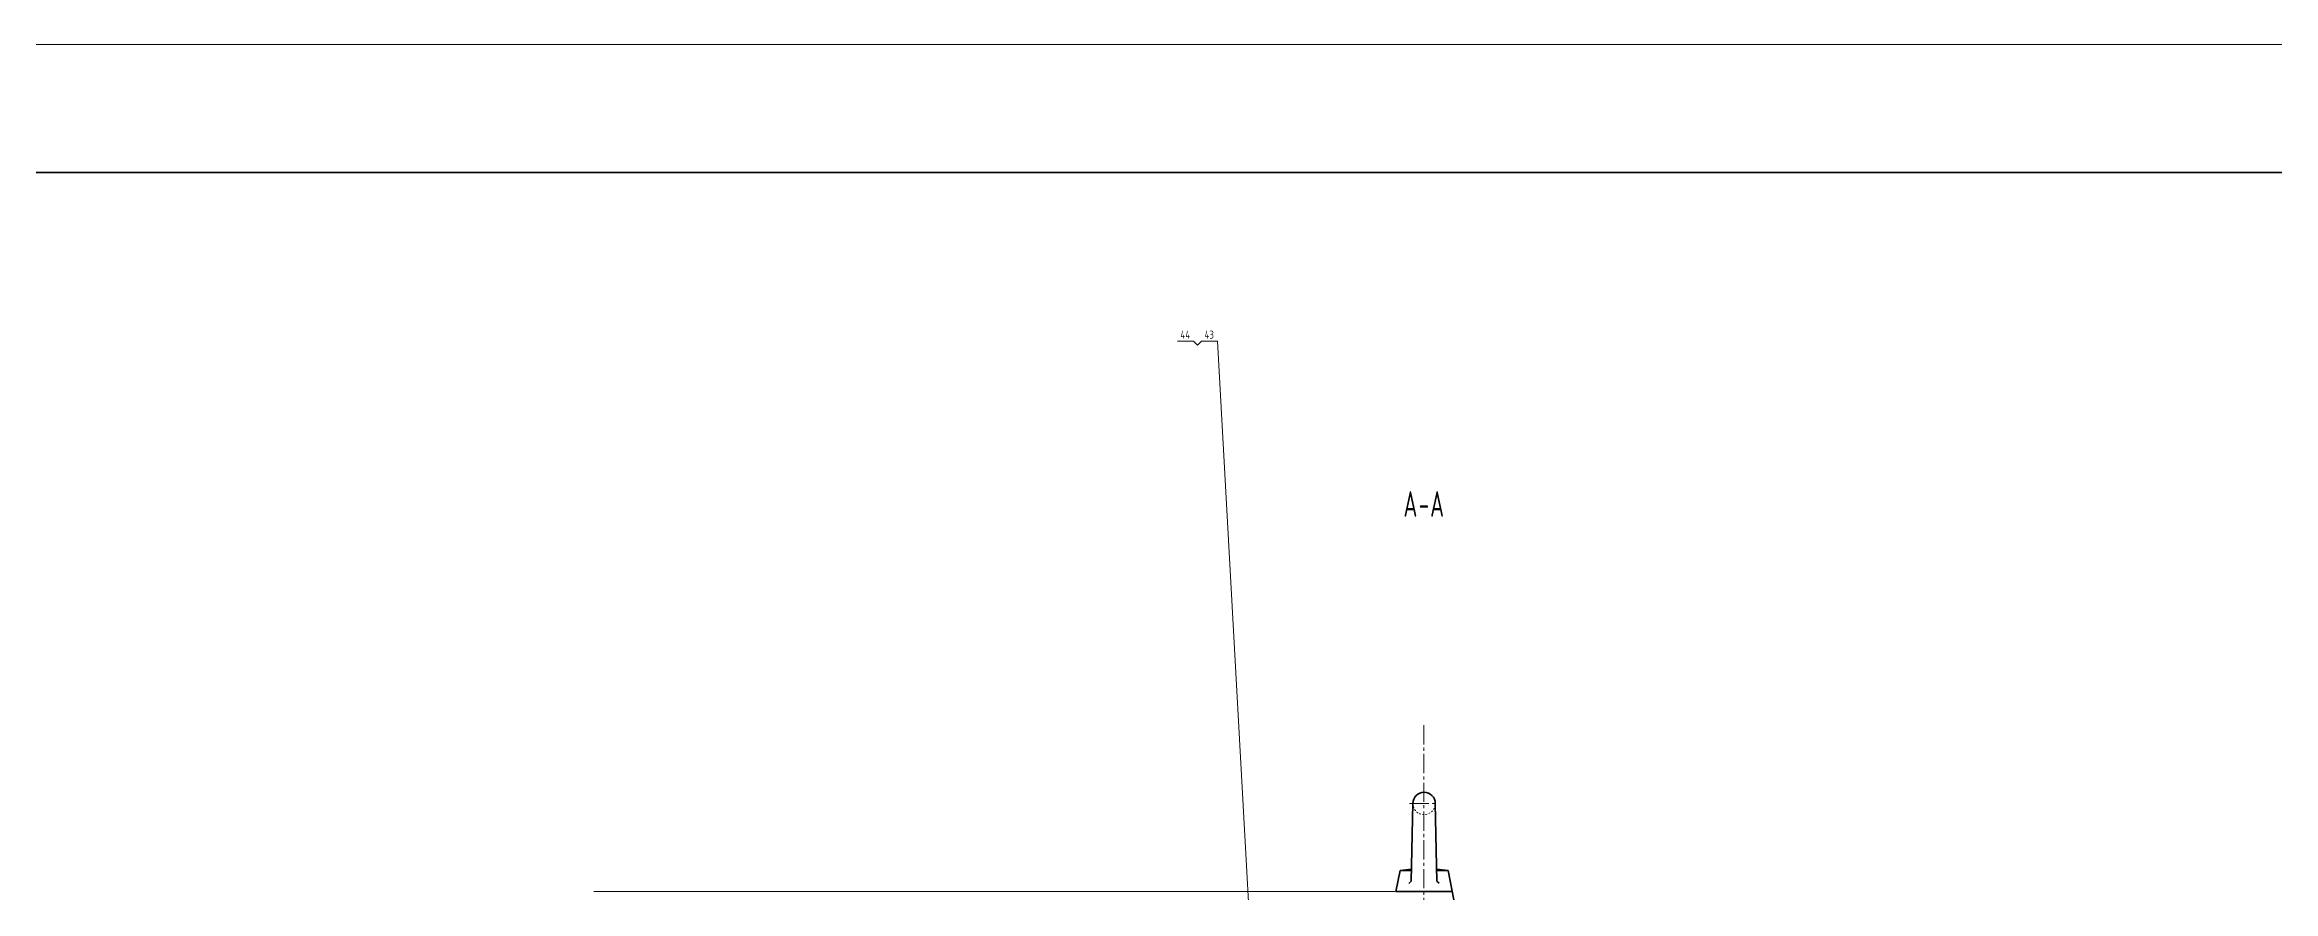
# Model space of a CAD drawing. Header units: millimetres. Extents: x -2378 to 2378, y -1682 to 1682.
# Drawn here: x 171 to 1564, y 1152 to 1682 of the extents above; entities that cross this region are included whole.
import ezdxf

# ---------------------------------------------------------------- set-up
doc = ezdxf.new("R2010")
doc.units = ezdxf.units.MM
doc.linetypes.add('点画线', pattern=[18, 12, -2, 2, -2])
doc.linetypes.add('虚线', pattern=[2, 1, -1])
for name, color, linetype, lineweight in [('中心线层', 1, '点画线', 18), ('尺寸线层', 3, 'Continuous', 18), ('粗实线层', 7, 'Continuous', 35), ('细实线层', 7, 'Continuous', 18), ('虚线层', 6, '虚线', 18)]:
    doc.layers.add(name, color=color, linetype=linetype, lineweight=lineweight)
doc.styles.add('标准', font='isocp.shx', dxfattribs={"width": 0.667, "bigfont": 'gbcbig.shx'})

# ---------------------------------------------------------------- blocks, each defined once
blk = doc.blocks.new('$CAXA_FRAME_13B17AC1$')
at = {"layer": '粗实线层'}
blk.add_line((574.5, 400.4999999999999), (-574.5000000000001, 400.5), dxfattribs=at)
at = {"layer": '细实线层'}
blk.add_line((594.5, 420.5), (-594.5, 420.5), dxfattribs=at)
blk = doc.blocks.new('*X89')
at = {"layer": '细实线层', "lineweight": 18}
h = blk.add_hatch(color=0, dxfattribs=at)
edge = h.paths.add_edge_path(flags=0)
edge.add_arc((0, -2.273736754432321e-13), 0.5000000000000001, 0, 360)
at = {"layer": '细实线层', "color": 0}
for p, q in [((-43.18165699668941, 511.0328557652518), (-53.18165699668941, 511.0328557652518)), ((-43.18165699668941, 511.0328557652518), (-40.68165699668941, 508.5328557652518)), ((-38.18165699668941, 511.0328557652518), (-40.68165699668941, 508.5328557652518)), ((-28.18165699668941, 511.0328557652518), (-38.18165699668941, 511.0328557652518)), ((0, -2.273736754432321e-13), (-28.18165699668941, 511.0328557652518))]:
    blk.add_line(p, q, dxfattribs=at)
at = {"layer": '细实线层', "color": 0, "lineweight": 18, "char_height": 5, "width": 17, "attachment_point": 8, "line_spacing_factor": 1.150569886022795, "style": '标准'}
for s, insert in [('\\T1.1;44', (-48.18165699668941, 512.5328557652518)), ('\\T1.1;43', (-33.18165699668941, 512.5328557652518))]:
    blk.add_mtext(s, dxfattribs=dict(at, insert=insert))

msp = doc.modelspace()

# ---------------------------------------------------------------- linework, layer by layer
at = {"layer": '中心线层'}
for p, q in [((1033.225955050274, 1256.461986061469), (1033.225955050274, 416.1253399319867)), ((1024.294625082445, 1207.49606114187), (1042.294625082445, 1207.49606114187))]:
    msp.add_line(p, q, dxfattribs=at)
at = {"layer": '尺寸线层', "linetype": 'Continuous'}
msp.add_line((1015.000955050274, 1152.49606114187), (514.5220715483994, 1152.49606114187), dxfattribs=at)
at = {"layer": '粗实线层'}
for p, q in [((1025.294625082445, 1158.99606114187), (1026.294625082445, 1207.49606114187)), ((1040.294625082445, 1207.49606114187), (1041.294625082445, 1158.99606114187)), ((1018.294625082445, 1165.49606114187), (1015.625955050274, 1152.49606114187)), ((1018.294625082445, 1165.49606114187), (1025.449264257702, 1166.49606114187)), ((1018.294625082445, 1165.49606114187), (1025.428645701002, 1165.49606114187)), ((1025.243503292103, 1158.932631495488), (1023.840510894582, 1157.507285105132)), ((1048.294625082445, 1165.49606114187), (1041.139985907187, 1166.49606114187)), ((1041.160604463888, 1165.49606114187), (1048.294625082445, 1165.49606114187)), ((1041.294625082445, 1158.99606114187), (1042.708838644818, 1157.581847579496)), ((1048.294625082445, 1165.49606114187), (1058.421283626027, 1113.489186202727)), ((1033.225955050274, 1152.49606114187), (1015.625955050274, 1152.49606114187)), ((1033.225955050274, 1152.49606114187), (1050.825955050274, 1152.49606114187))]:
    msp.add_line(p, q, dxfattribs=at)
msp.add_arc((1033.294625082445, 1207.49606114187), 7, 0, 180, dxfattribs=at)
at = {"layer": '虚线层'}
msp.add_arc((1033.294625082445, 1207.49606114187), 7, 180, 0, dxfattribs=at)

# ---------------------------------------------------------------- block references
at = {"layer": '粗实线层', "xscale": 4, "yscale": 4, "zscale": 4}
msp.add_blockref('$CAXA_FRAME_13B17AC1$', (0, 0), dxfattribs=at)
at = {"layer": '细实线层'}
msp.add_blockref('*X89', (932.3950084281536, 985.5890375543667), dxfattribs=at)

# ---------------------------------------------------------------- texts
at = {"layer": '细实线层', "insert": (1020.464344751705, 1402.773372212365), "char_height": 16, "width": 205.2984723330228, "attachment_point": 1, "line_spacing_factor": 1.150569886022795, "style": '标准'}
msp.add_mtext('\\T1.1;A-A', dxfattribs=at)

doc.saveas('drawing.dxf')
